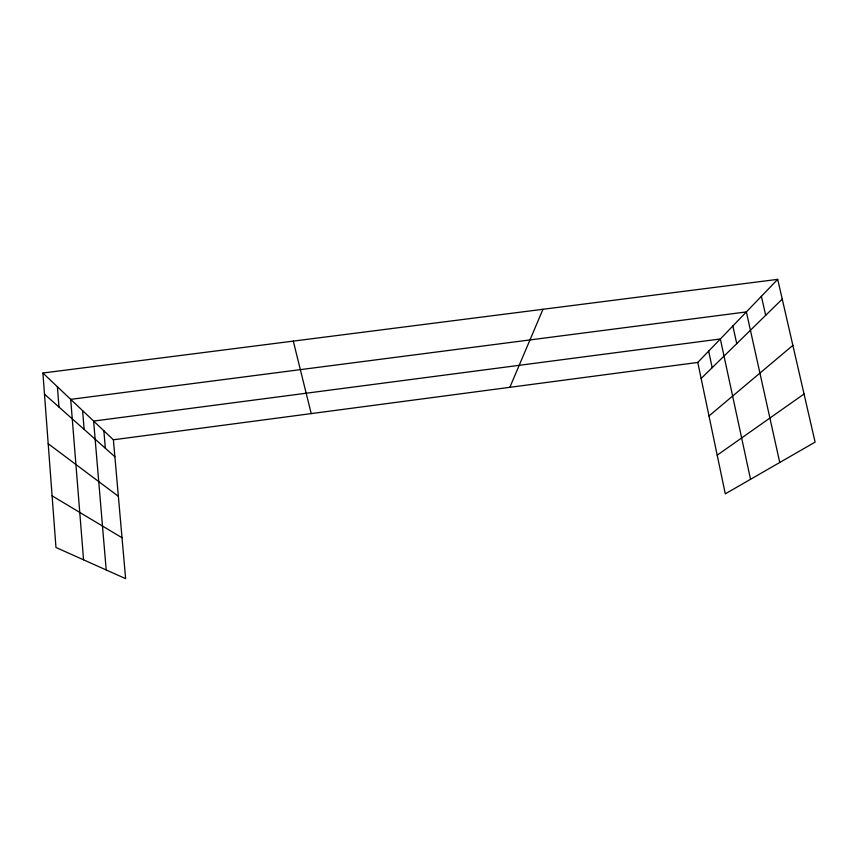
<?xml version="1.0" encoding="UTF-8"?>
<svg xmlns="http://www.w3.org/2000/svg" width="858" height="858" viewBox="0 0 858 858"><rect width="100%" height="100%" fill="white"/><g stroke="black" fill="none" stroke-linecap="round" stroke-linejoin="round"><path stroke-width="1.29" d="M509.856 387.312L542.985 309.277M697.779 362.441L777.702 279.354L815.1 442.127L725.3 493.843L697.779 362.441L113.385 439.789L42.9 373.026L777.702 279.354M701.136 378.485L782.239 299.12M708.987 415.958L792.867 345.388M717.202 455.18L804.043 394.004M52.102 495.838L122.018 537.751M48.198 443.725L118.361 496.31M44.487 394.176L114.875 456.724M293.286 341.109L311.218 413.599M761.389 296.31L765.679 315.326M779.75 462.483L746.363 311.926L70.699 399.356L83.558 559.824M732.871 325.954L736.743 343.64M750.535 479.311L720.345 338.974L93.619 421.074L106.199 569.948M708.676 351.115L712.183 367.674M113.385 439.789L125.622 578.646L55.963 547.479L42.9 373.026M103.85 430.759L105.362 448.273M82.604 410.628L84.148 429.418M57.4 386.765L58.966 407.046"/></g></svg>
